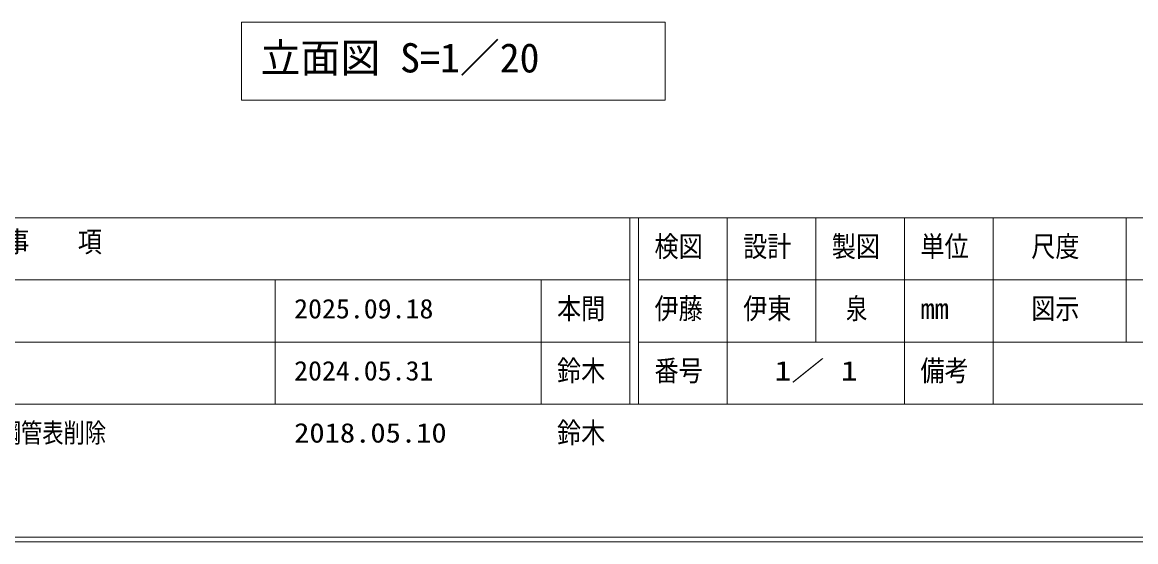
# Model space of a CAD drawing. Units: millimetres at full size, sheet at 1:10, with parts at other scales. Extents: x 5 to 8405, y -5 to 5945.
# Drawn here: x 1814 to 4327, y -5 to 1166 of the extents above; entities that cross this region are included whole.
import ezdxf
from ezdxf.enums import TextEntityAlignment as Align

# ---------------------------------------------------------------- set-up
doc = ezdxf.new("R2010")
doc.units = ezdxf.units.MM
doc.header["$LTSCALE"] = 10
for name, color, linetype, lineweight in [('DEFPOINTS_3', 7, 'Continuous', 0), ('LY_2', 7, 'Continuous', 0), ('LY_5', 7, 'Continuous', 0)]:
    doc.layers.add(name, color=color, linetype=linetype, lineweight=lineweight)
doc.layers.add('LY_4', color=7, linetype='Continuous')
doc.styles.add('ＭＳ ゴシック', font='')
doc.styles.get('ＭＳ ゴシック').set_extended_font_data('MS Gothic')

msp = doc.modelspace()

# ---------------------------------------------------------------- linework, layer by layer
at = {"layer": 'DEFPOINTS_3'}
msp.add_line((5, 5.21), (8405, 5.21), dxfattribs=at)
at = {"layer": 'LY_2'}
for p, q in [((355, 725.21), (8055, 725.21)), ((3185, 725.21), (3185, 305.21)), ((3205, 725.21), (3205, 305.21)), ((3405, 725.21), (3405, 445.21)), ((3605, 725.21), (3605, 445.21)), ((3805, 725.21), (3805, 305.21)), ((4005, 725.21), (4005, 445.21)), ((4305, 725.21), (4305, 445.21)), ((355, 585.21), (3185, 585.21)), ((2385, 585.21), (2385, 305.21)), ((2985, 585.21), (2985, 305.21)), ((3205, 585.21), (4305, 585.21)), ((4305, 585.21), (6655, 585.21)), ((355, 445.21), (3185, 445.21)), ((3205, 445.21), (8055, 445.21)), ((3405, 445.21), (3405, 305.21)), ((4005, 445.21), (4005, 305.21)), ((355, 305.21), (8055, 305.21))]:
    msp.add_line(p, q, dxfattribs=at)
at = {"layer": 'LY_5', "lineweight": 18}
for p, q in [((3265, 1166.38), (2309, 1166.38)), ((2309, 1166.38), (2309, 990.38)), ((3265, 990.38), (3265, 1166.38)), ((2309, 990.38), (3265, 990.38))]:
    msp.add_line(p, q, dxfattribs=at)
at = {"layer": 'LY_5'}
msp.add_line((25.04, -5.21), (8384.96, -5.21), dxfattribs=at)

# ---------------------------------------------------------------- texts
at = {"layer": 'LY_2', "style": 'ＭＳ ゴシック', "width": 0.85}
for s, p in [('改\u3000\u3000訂\u3000\u3000事\u3000\u3000項', (1450, 633.87)), ('検図', (3241, 623.21)), ('設計', (3441, 623.21)), ('製図', (3641, 623.21)), ('単位', (3841, 623.21)), ('尺度', (4091, 623.21)), ('図示', (4091, 483.21)), ('番号', (3241, 343.21)), ('備考', (3841, 343.21))]:
    msp.add_text(s, height=46.92, dxfattribs=at).set_placement(p, align=Align.BOTTOM_LEFT)
at = {"layer": 'LY_2', "style": 'ＭＳ ゴシック'}
msp.add_text('mm', height=46.92, dxfattribs=at).set_placement((3841, 483.21), align=Align.BOTTOM_LEFT)
at = {"layer": 'LY_4', "style": 'ＭＳ ゴシック'}
for s, height, width, p in [('伊藤', 46.92, 0.85, (3241, 483.21)), ('伊東', 46.92, 0.85, (3441, 483.21)), ('泉', 46.92, 0.75, (3673, 483.21)), ('鈴木', 46.92, 0.85, (3021, 343.21)), ('1／ 1', 43.99, 1.25, (3511.86, 345.21)), ('2024.05.31', 43.99, 1.05, (2427.86, 345.21)), ('メッキ仕様変更（緑色クロメートメッキ→電気亜鉛メッキ）、鋼管表削除', 43.99, 0.8, (419.6, 205.21)), ('2018.05.10', 43.99, 1.15, (2427.86, 205.21)), ('鈴木', 46.92, 0.85, (3021, 203.21))]:
    msp.add_text(s, height=height, dxfattribs=dict(at, width=width)).set_placement(p, align=Align.BOTTOM_LEFT)
at = {"layer": 'LY_5', "style": 'ＭＳ ゴシック'}
msp.add_text('立面図 S=1／20', height=65.98, dxfattribs=at).set_placement((2352.15, 1033.38), align=Align.BOTTOM_LEFT)
for s, height, width, p in [('2025.09.18', 43.99, 1.05, (2427.86, 485.21)), ('本間', 46.92, 0.85, (3021, 483.21))]:
    msp.add_text(s, height=height, dxfattribs=dict(at, width=width)).set_placement(p, align=Align.BOTTOM_LEFT)

doc.saveas('drawing.dxf')
